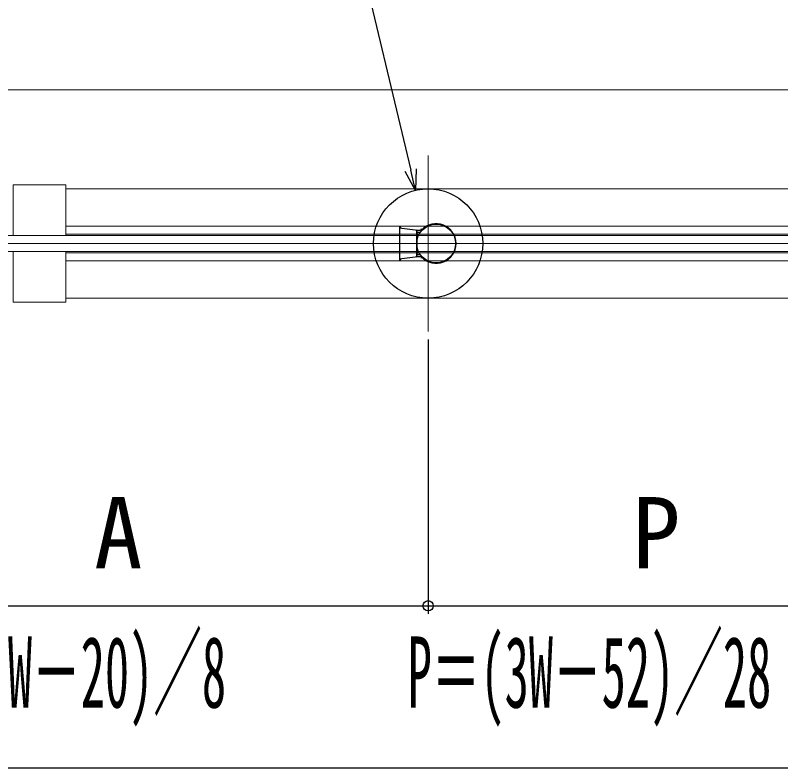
# Model space of a CAD drawing. Units: millimetres, scale not verified. Extents: x -525 to 525, y -783 to 779.
# Drawn here: x -87 to 7.6, y -62.8 to 30.1 of the extents above; entities that cross this region are included whole.
import ezdxf
from ezdxf.enums import TextEntityAlignment as Align

# ---------------------------------------------------------------- set-up
doc = ezdxf.new("R2010")
doc.units = ezdxf.units.MM
doc.header["$LTSCALE"] = 4
doc.layers.add('0-3_YKK_12', color=2, linetype='Continuous', lineweight=18)
doc.layers.add('0-4_YKK_13', color=4, linetype='Continuous')
doc.layers.add('0-6_YKK_D', color=6, linetype='Continuous')
doc.styles.add('ＭＳ ゴシック', font='')
doc.styles.get('ＭＳ ゴシック').set_extended_font_data('MS Gothic')

msp = doc.modelspace()

# ---------------------------------------------------------------- linework, layer by layer
at = {"layer": '0-3_YKK_12'}
for p, q in [((-141.279, 20.95), (502.623, 20.95)), ((-36, 12.825), (-36, -8.925)), ((-80.75, 2.95), (-80.75, 9.2)), ((-80.75, 8.7), (18.75, 8.7)), ((-80.75, 4.1), (25.25, 4.1)), ((-80.75, 3.1), (25.425, 3.1)), ((-141.279, 1.95), (502.623, 1.95)), ((-80.75, 0.95), (-80.75, -5.3)), ((-80.75, 0.8), (18.75, 0.8)), ((18.75, 0.8), (-72, 0.8)), ((25.425, 0.8), (-68, 0.8)), ((-80.75, -0.2), (25.25, -0.2)), ((-80.75, -4.8), (25.421, -4.8))]:
    msp.add_line(p, q, dxfattribs=at)
for points in [[(-87.25, 2.95), (-87.25, 9.2), (-80.75, 9.2)], [(37, 2.95), (-99, 2.95), (-99, 0.95), (37, 0.95)], [(-72.027, 0.95), (37, 0.95), (37, 2.95), (-72.027, 2.95)], [(-87.25, 0.95), (-87.25, -5.3), (-80.75, -5.3)]]:
    msp.add_lwpolyline(points, dxfattribs=at)
at = {"layer": '0-4_YKK_13'}
for p, q in [((-39.503, -0.11), (-39.503, 4.01)), ((-39.257, 3.838), (-36.943, 3.557)), ((-37.45, 3.602), (-37.45, 0.298)), ((-36.944, 3.556), (-37.45, 3.602)), ((-37.388, 3.596), (-37.4, 3.578)), ((-37.4, 3.293), (-37.4, 3.15)), ((-37.4, 3.15), (-37.4, 0.75)), ((-36.984, 3.3), (-37.25, 3.3)), ((-36.851, 3.555), (-36.852, 3.555)), ((-37.4, 2.7), (-37.45, 2.7)), ((-37.45, 1.2), (-37.4, 1.2)), ((-36.943, 0.343), (-39.257, 0.062)), ((-37.45, 0.298), (-36.944, 0.344)), ((-37.4, 0.75), (-37.4, 0.607)), ((-37.4, 0.322), (-37.388, 0.304)), ((-37.25, 0.6), (-36.984, 0.6))]:
    msp.add_line(p, q, dxfattribs=at)
for points in [[(-37.4, 3.578), (-37.4, 3.577), (-37.4, 3.576), (-37.4, 3.574), (-37.4, 3.572), (-37.4, 3.569), (-37.4, 3.566), (-37.4, 3.562), (-37.4, 3.557), (-37.4, 3.552), (-37.4, 3.547), (-37.4, 3.541), (-37.4, 3.536), (-37.4, 3.53), (-37.4, 3.523), (-37.4, 3.517), (-37.4, 3.51), (-37.4, 3.504), (-37.4, 3.497), (-37.4, 3.49), (-37.4, 3.483), (-37.4, 3.476), (-37.4, 3.469), (-37.4, 3.461), (-37.4, 3.454), (-37.4, 3.447), (-37.4, 3.439), (-37.4, 3.432), (-37.4, 3.424), (-37.4, 3.416), (-37.4, 3.409), (-37.4, 3.401), (-37.4, 3.393), (-37.4, 3.386), (-37.4, 3.378), (-37.4, 3.37), (-37.4, 3.363), (-37.4, 3.355), (-37.4, 3.347), (-37.4, 3.339)], [(-37.4, 3.339), (-37.4, 3.332), (-37.4, 3.324), (-37.4, 3.316), (-37.4, 3.308), (-37.4, 3.3), (-37.4, 3.293)], [(-36.851, 3.555), (-36.852, 3.555), (-36.853, 3.554), (-36.854, 3.554), (-36.855, 3.554), (-36.857, 3.554), (-36.859, 3.554), (-36.86, 3.554), (-36.863, 3.554), (-36.865, 3.554), (-36.868, 3.554), (-36.87, 3.554), (-36.873, 3.554), (-36.876, 3.554), (-36.88, 3.554), (-36.883, 3.554), (-36.887, 3.554), (-36.89, 3.554), (-36.894, 3.554), (-36.898, 3.554), (-36.902, 3.554), (-36.906, 3.555), (-36.911, 3.555), (-36.915, 3.555), (-36.92, 3.555), (-36.924, 3.556), (-36.929, 3.556), (-36.934, 3.556), (-36.939, 3.556), (-36.943, 3.557)], [(-36.799, 3.614), (-36.799, 3.614), (-36.799, 3.616), (-36.8, 3.617), (-36.801, 3.619), (-36.802, 3.622), (-36.803, 3.624), (-36.804, 3.628), (-36.805, 3.631), (-36.807, 3.635), (-36.808, 3.639), (-36.81, 3.644), (-36.812, 3.649), (-36.814, 3.654), (-36.816, 3.659), (-36.818, 3.665), (-36.82, 3.671), (-36.823, 3.677), (-36.825, 3.683), (-36.828, 3.69), (-36.83, 3.697), (-36.833, 3.703), (-36.835, 3.711), (-36.838, 3.718), (-36.841, 3.725), (-36.843, 3.732), (-36.846, 3.74), (-36.849, 3.747), (-36.852, 3.755), (-36.854, 3.762), (-36.857, 3.77)], [(-37.4, 0.607), (-37.4, 0.6), (-37.4, 0.593), (-37.4, 0.586), (-37.4, 0.579), (-37.4, 0.572), (-37.4, 0.565), (-37.4, 0.558), (-37.4, 0.551), (-37.4, 0.544), (-37.4, 0.537), (-37.4, 0.53), (-37.4, 0.523), (-37.4, 0.516), (-37.4, 0.509), (-37.4, 0.502), (-37.4, 0.496), (-37.4, 0.489), (-37.4, 0.482), (-37.4, 0.475), (-37.4, 0.468), (-37.4, 0.461), (-37.4, 0.455), (-37.4, 0.448), (-37.4, 0.441), (-37.4, 0.435), (-37.4, 0.428), (-37.4, 0.422), (-37.4, 0.416), (-37.4, 0.409), (-37.4, 0.403), (-37.4, 0.397), (-37.4, 0.391), (-37.4, 0.385), (-37.4, 0.379), (-37.4, 0.373), (-37.4, 0.368), (-37.4, 0.362), (-37.4, 0.357), (-37.4, 0.352)], [(-37.4, 0.352), (-37.4, 0.348), (-37.4, 0.343), (-37.4, 0.339), (-37.4, 0.335), (-37.4, 0.332), (-37.4, 0.329), (-37.4, 0.327), (-37.4, 0.325), (-37.4, 0.323), (-37.4, 0.322), (-37.4, 0.321)], [(-36.943, 0.343), (-36.939, 0.344), (-36.934, 0.344), (-36.929, 0.344), (-36.924, 0.344), (-36.92, 0.345), (-36.915, 0.345), (-36.911, 0.345), (-36.906, 0.345), (-36.902, 0.346), (-36.898, 0.346), (-36.894, 0.346), (-36.89, 0.346), (-36.887, 0.346), (-36.883, 0.346), (-36.88, 0.346), (-36.877, 0.346), (-36.873, 0.346), (-36.87, 0.346), (-36.868, 0.346), (-36.865, 0.346), (-36.863, 0.346), (-36.861, 0.346), (-36.859, 0.346), (-36.857, 0.346), (-36.855, 0.346), (-36.854, 0.346), (-36.853, 0.346), (-36.852, 0.345), (-36.851, 0.345), (-36.851, 0.345)], [(-36.799, 0.286), (-36.799, 0.286), (-36.799, 0.284), (-36.8, 0.283), (-36.801, 0.281), (-36.802, 0.278), (-36.803, 0.276), (-36.804, 0.272), (-36.805, 0.269), (-36.807, 0.265), (-36.808, 0.261), (-36.81, 0.256), (-36.812, 0.251), (-36.814, 0.246), (-36.816, 0.241), (-36.818, 0.235), (-36.82, 0.229), (-36.823, 0.223), (-36.825, 0.217), (-36.828, 0.21), (-36.83, 0.203), (-36.833, 0.197), (-36.835, 0.189), (-36.838, 0.182), (-36.841, 0.175), (-36.843, 0.168), (-36.846, 0.16), (-36.849, 0.153), (-36.852, 0.145), (-36.854, 0.138), (-36.857, 0.13)]]:
    msp.add_lwpolyline(points, dxfattribs=at)
for centre, radius in [((-36, 1.95), 6.75), ((-35, 1.95), 2.4)]:
    msp.add_circle(centre, radius, dxfattribs=at)
for centre, radius, start, end in [((-35, 1.95), 2.45, 222.76069, 137.23931), ((-37.25, 3.15), 0.15, 90, 180), ((-35, 1.95), 2.45, 137.23931, 139.06989), ((-37.25, 0.75), 0.15, 180, 270), ((-35, 1.95), 2.45, 220.93011, 222.76069)]:
    msp.add_arc(centre, radius, start, end, dxfattribs=at)
for centre, major_axis, start_param, end_param in [((-39.244, 3.987), (-0.259, 0.035), 0.077868, 1.596376), ((-39.244, -0.087), (-0.259, -0.035), 4.686809, 6.205317)]:
    msp.add_ellipse(centre, major_axis=major_axis, ratio=0.572635, start_param=start_param, end_param=end_param, dxfattribs=at)
at = {"layer": '0-6_YKK_D'}
for p, q in [((-37.566, 8.516), (-38.157, 10.996)), ((-36, -9.925), (-36, -43.8)), ((-36, -9.925), (-36, -43.8)), ((-107.5, -42.8), (-36, -42.8)), ((-36, -42.8), (25.425, -42.8)), ((-101.5, -62.8), (459.505, -62.8))]:
    msp.add_line(p, q, dxfattribs=at)
for points in [[(-83.834, 67.2), (-51.561, 67.2), (-38.157, 10.996)], [(-37.493, 11.155), (-37.566, 8.516), (-38.822, 10.838)]]:
    msp.add_lwpolyline(points, dxfattribs=at)
msp.add_circle((-36, -42.8), 0.637, dxfattribs=at)
msp.add_circle((-36, -42.8), 0.637, dxfattribs=at)

# ---------------------------------------------------------------- texts
at = {"layer": '0-6_YKK_D', "style": 'ＭＳ ゴシック'}
for s, p in [('A', (-77.273, -40.8)), ('P', (-10.81, -40.8))]:
    msp.add_text(s, height=8.798, dxfattribs=at).set_placement(p, align=Align.BOTTOM_LEFT)
at = {"layer": '0-6_YKK_D', "style": 'ＭＳ ゴシック', "width": 0.5}
for s, p in [('A＝(W－20)／8', (-99.906, -58.024)), ('P＝(3W－52)／28', (-38.534, -58.024))]:
    msp.add_text(s, height=8.798, dxfattribs=at).set_placement(p, align=Align.BOTTOM_LEFT)

doc.saveas('drawing.dxf')
